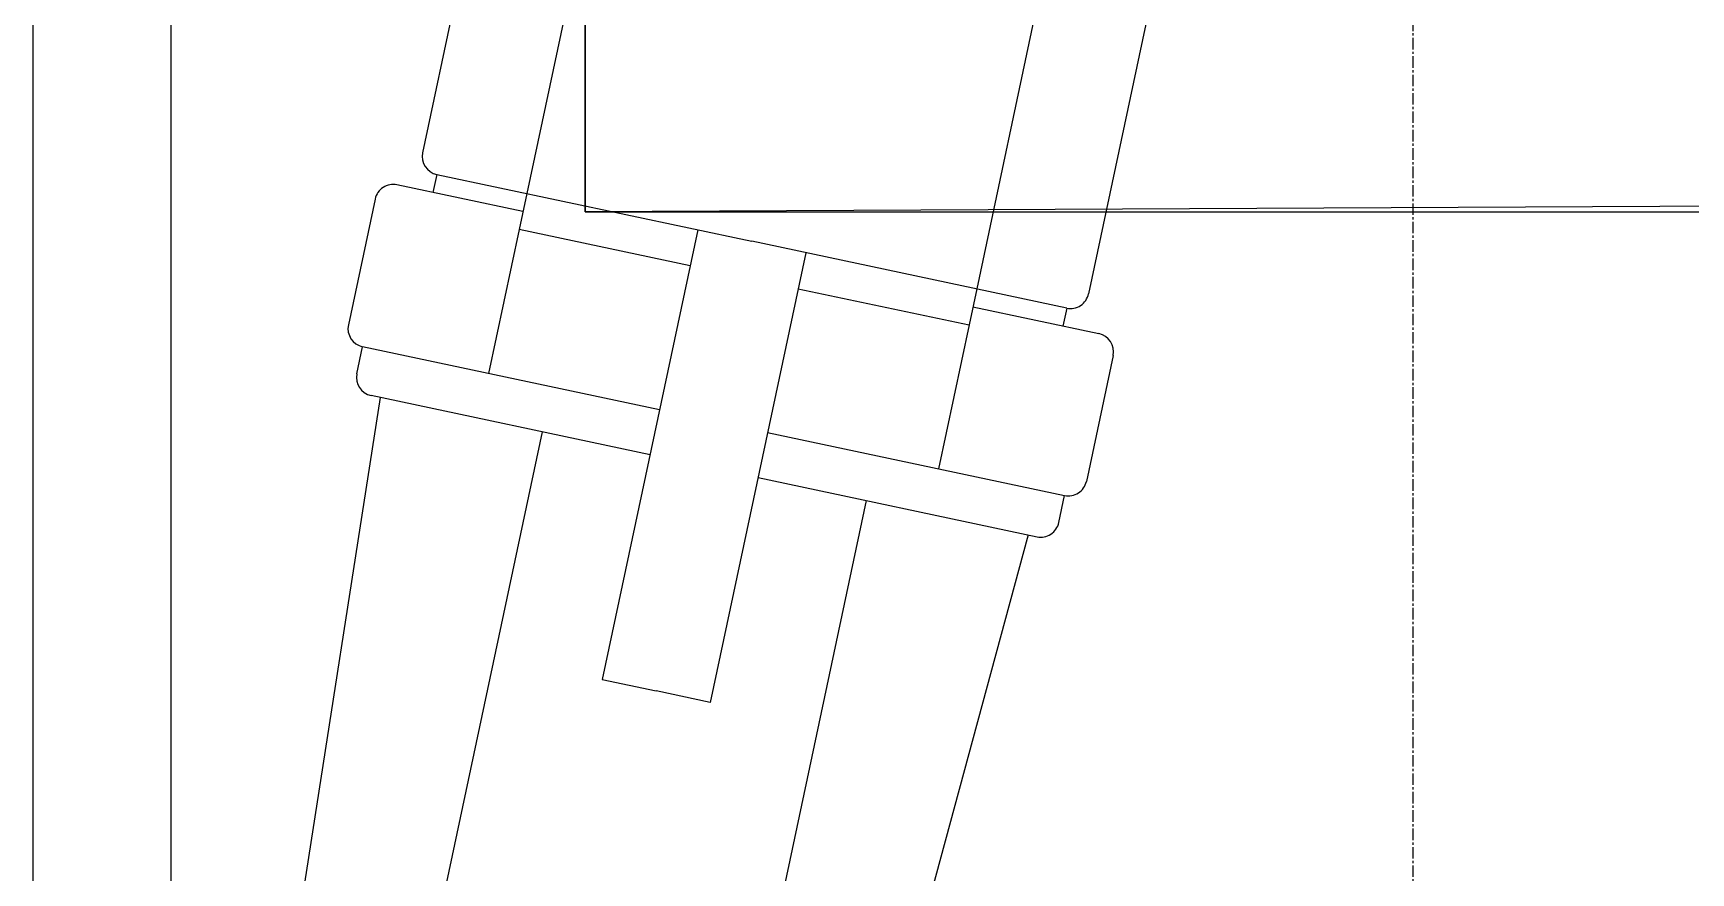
# Model space of a CAD drawing. Extents: x -668440 to 1010955, y -1678500 to 210463.
# Drawn here: x -558648 to -556846, y -1045732 to -1044819 of the extents above; entities that cross this region are included whole.
import ezdxf

# ---------------------------------------------------------------- set-up
doc = ezdxf.new("R2010")
doc.units = 0
doc.header["$MEASUREMENT"] = 0
doc.linetypes.add('CENTER', pattern=[2, 1.25, -0.25, 0.25, -0.25])
doc.layers.get('0').update_dxf_attribs({"color": 3, "linetype": 'CONTINUOUS'})
for name, color, linetype in [('100', 5, 'CENTER'), ('C400-N19-6M22_d', 7, 'CONTINUOUS'), ('COL_H-300x300x10x15x13', 7, 'CONTINUOUS'), ('cwr_d', 7, 'CONTINUOUS'), ('注記', 3, 'CONTINUOUS')]:
    doc.layers.add(name, color=color, linetype=linetype)

# ---------------------------------------------------------------- blocks, each defined once
blk = doc.blocks.new('tc02')
at = {"layer": '注記', "color": 4, "linetype": 'Continuous'}
for p, q in [((-18639.46, 32787.62), (-18639.46, 32677.62)), ((-18565.46, 32787.62), (-18565.46, 32677.62)), ((-18627.46, 32765.62), (-18627.46, 32675.62)), ((-18577.46, 32765.62), (-18577.46, 32675.62)), ((-18637.46, 32675.62), (-18602.46, 32675.62)), ((-18637.46, 32675.62), (-18637.46, 32673.62)), ((-18627.46, 32675.62), (-18627.46, 32655.62)), ((-18608.46, 32675.62), (-18608.46, 32625.62)), ((-18567.46, 32675.62), (-18602.46, 32675.62)), ((-18596.46, 32675.62), (-18596.46, 32625.62)), ((-18577.46, 32675.62), (-18577.46, 32655.62)), ((-18567.46, 32675.62), (-18567.46, 32673.62)), ((-18627.46, 32673.62), (-18641.46, 32673.62)), ((-18577.46, 32673.62), (-18563.46, 32673.62)), ((-18643.46, 32671.62), (-18643.46, 32657.62)), ((-18608.46, 32671.62), (-18627.46, 32671.62)), ((-18596.46, 32671.62), (-18577.46, 32671.62)), ((-18561.46, 32671.62), (-18561.46, 32657.62)), ((-18608.46, 32655.62), (-18641.46, 32655.62)), ((-18641.46, 32652.62), (-18641.46, 32655.62)), ((-18596.46, 32655.62), (-18563.46, 32655.62)), ((-18563.46, 32652.62), (-18563.46, 32655.62)), ((-18608.46, 32650.62), (-18639.46, 32650.62)), ((-18638.46, 32650.62), (-18634.46, 32577.62)), ((-18620.46, 32650.62), (-18620.46, 32557.62)), ((-18596.46, 32650.62), (-18565.46, 32650.62)), ((-18584.46, 32650.62), (-18584.46, 32557.62)), ((-18566.46, 32650.62), (-18570.46, 32577.62)), ((-18608.46, 32625.62), (-18602.46, 32625.62)), ((-18596.46, 32625.62), (-18602.46, 32625.62))]:
    blk.add_line(p, q, dxfattribs=at)
for centre, start, end in [((-18637.46, 32677.62), 180, 270), ((-18567.46, 32677.62), 270, 0), ((-18641.46, 32671.62), 90, 180), ((-18563.46, 32671.62), 0, 90), ((-18641.46, 32657.62), 180, 270), ((-18563.46, 32657.62), 270, 0), ((-18639.46, 32652.62), 180, 270), ((-18565.46, 32652.62), 270, 0)]:
    blk.add_arc(centre, 2, start, end, dxfattribs=at)
blk = doc.blocks.new('剛接合部C1Y')
at = {"layer": '100'}
blk.add_line((-222784.62063, -411532.4084), (-222784.62063, -407799.07507), dxfattribs=at)
at = {"layer": 'C400-N19-6M22_d'}
for p, q in [((-222874.62063, -409126.07507), (-222874.62063, -408986.07507)), ((-222674.62063, -409125.07507), (-222874.62063, -409126.07507))]:
    blk.add_line(p, q, dxfattribs=at)
at = {"layer": 'COL_H-300x300x10x15x13'}
for p, q in [((-222934.62063, -409599.07507), (-222934.62063, -407799.07507)), ((-222919.62063, -409599.07507), (-222919.62063, -407799.07507))]:
    blk.add_line(p, q, dxfattribs=at)
at = {"layer": 'cwr_d'}
for p, q in [((-222874.62063, -408986.07507), (-222874.62063, -409126.07507)), ((-222874.62063, -409126.07507), (-222674.62063, -409126.07507))]:
    blk.add_line(p, q, dxfattribs=at)
at = {"rotation": 348.0238675557966}
blk.add_blockref('tc02', (-211439.27873, -444953.77087, 500), dxfattribs=at)

msp = doc.modelspace()

# ---------------------------------------------------------------- block references
at = {"xscale": 10, "yscale": 10, "zscale": 10}
msp.add_blockref('剛接合部C1Y', (1670698.6842, 3046247.35843, 5600), dxfattribs=at)

doc.saveas('drawing.dxf')
